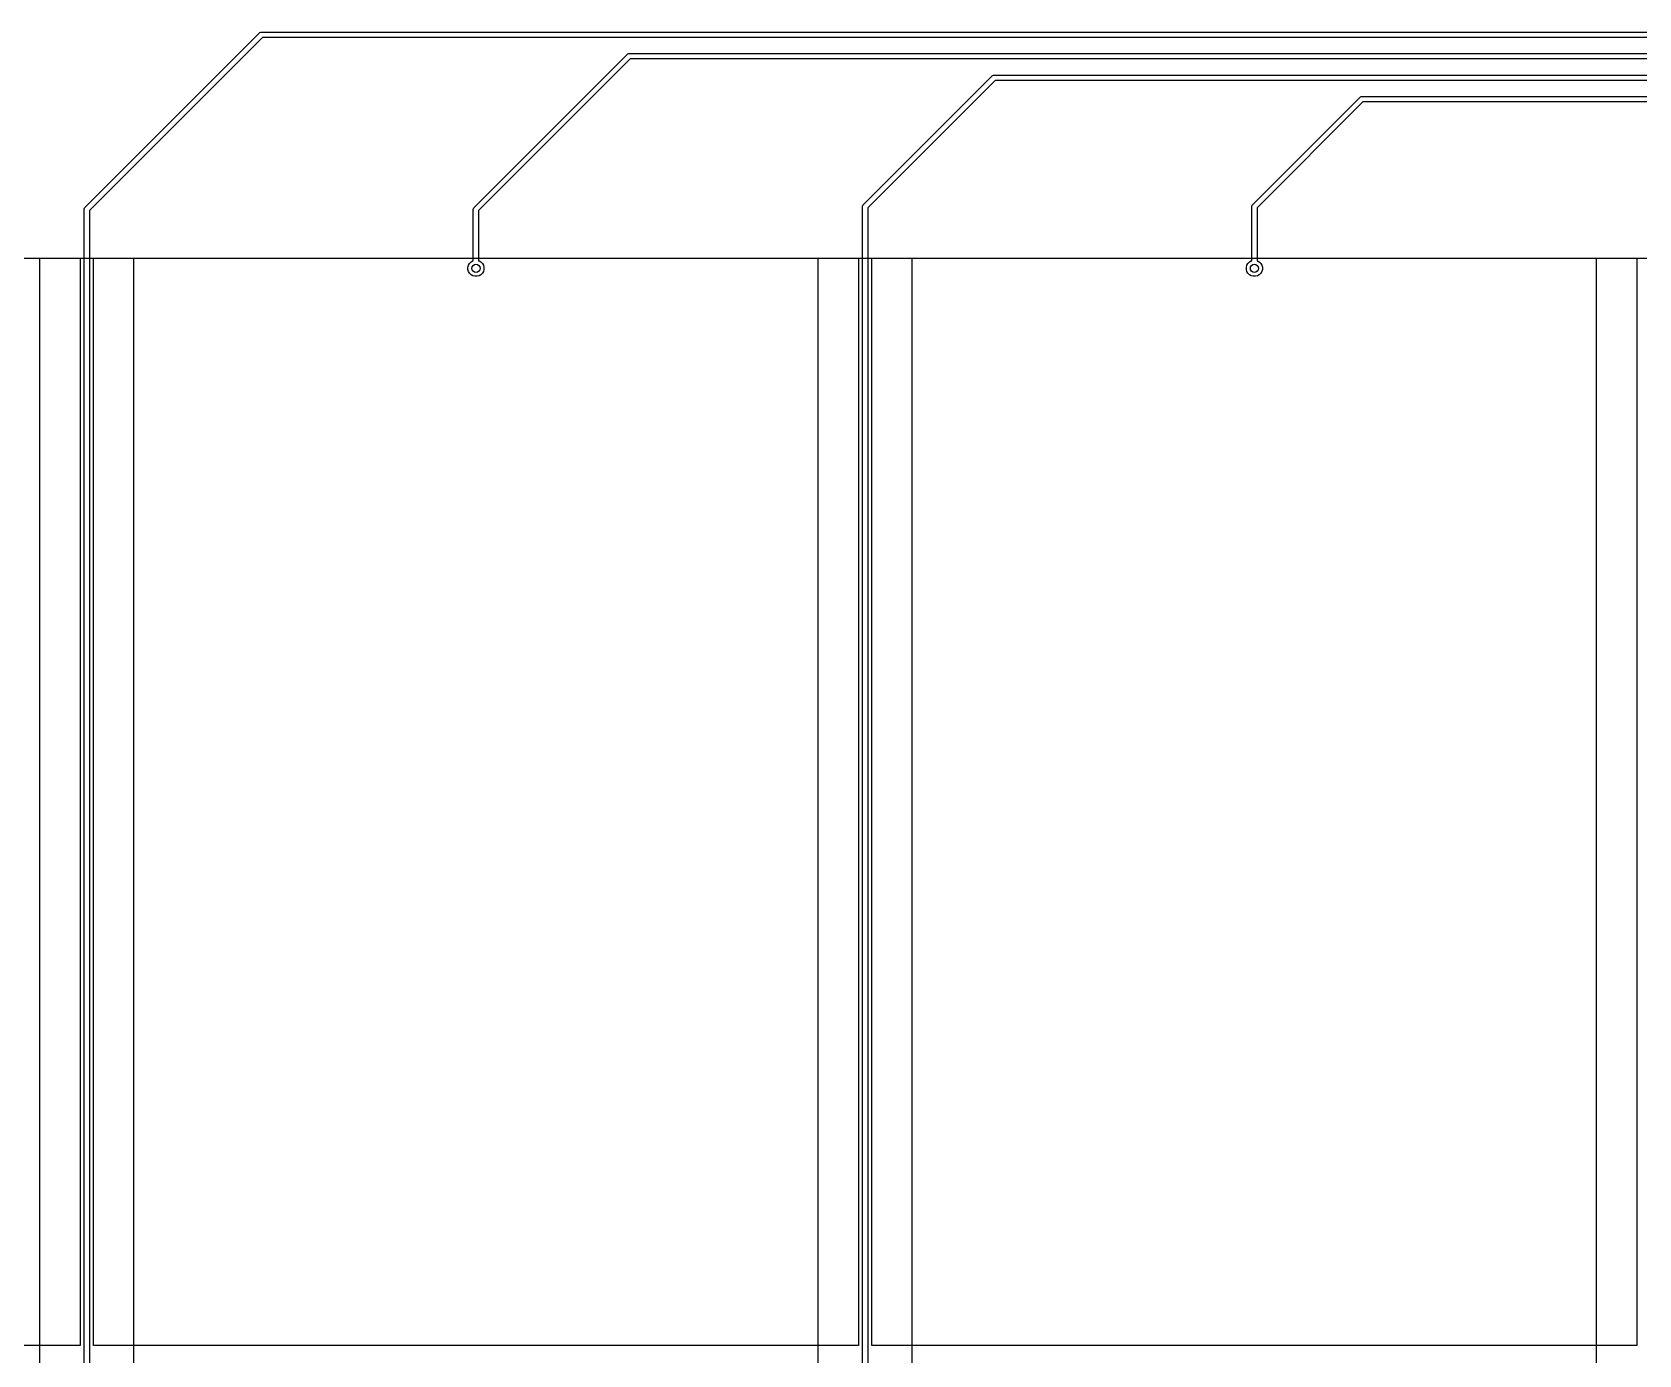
# Model space of a CAD drawing. Header units: millimetres. Extents: x 45 to 545, y -265 to -129.
# Drawn here: x 293 to 352.8, y -205 to -155.7 of the extents above; entities that cross this region are included whole.
import ezdxf

# ---------------------------------------------------------------- set-up
doc = ezdxf.new("R2010")
doc.units = ezdxf.units.MM
for name, color, linetype, true_color in [('B.Cu', 151, 'CONTINUOUS', 0x6fccdb), ('F.Cu', 241, 'CONTINUOUS', 0xe27299), ('User.4', 31, 'CONTINUOUS', 0xd8c852)]:
    doc.layers.add(name, color=color, linetype=linetype, true_color=true_color)

msp = doc.modelspace()

# ---------------------------------------------------------------- linework, layer by layer
at = {"layer": 'B.Cu', "linetype": 'CONTINUOUS'}
for p, q in [((294.929289, -162.229289), (301.429289, -155.729289)), ((301.541422, -155.9), (295.1, -162.341422)), ((301.429289, -155.729289), (301.444443, -155.716853)), ((301.444443, -155.716853), (301.480491, -155.701921)), ((301.480491, -155.701921), (301.5, -155.7)), ((301.5, -155.7), (382.808578, -155.7)), ((382.85, -155.9), (301.541422, -155.9)), ((309.429289, -162.229289), (315.129289, -156.52929)), ((315.241421, -156.7), (309.6, -162.341421)), ((315.129289, -156.52929), (315.144442, -156.516853)), ((315.144442, -156.516853), (315.155, -156.512479)), ((315.155, -156.512479), (315.180491, -156.501921)), ((315.180491, -156.501921), (315.2, -156.5)), ((315.2, -156.5), (383.733578, -156.5)), ((383.775, -156.7), (315.241421, -156.7)), ((323.929289, -162.129289), (328.729289, -157.329289)), ((328.729289, -157.329289), (328.744443, -157.316853)), ((328.744443, -157.316853), (328.780491, -157.301921)), ((328.780491, -157.301921), (328.8, -157.3)), ((328.8, -157.3), (384.658578, -157.3)), ((328.841422, -157.5), (324.1, -162.241422)), ((384.7, -157.5), (328.841422, -157.5)), ((338.429289, -162.129289), (342.429289, -158.129289)), ((342.541422, -158.3), (338.6, -162.241422)), ((342.429289, -158.129289), (342.444442, -158.116853)), ((342.444442, -158.116853), (342.455, -158.112479)), ((342.455, -158.112479), (342.480491, -158.101921)), ((342.480491, -158.101921), (342.5, -158.1)), ((342.5, -158.1), (385.508578, -158.1)), ((385.55, -158.3), (342.541422, -158.3)), ((323.9, -162.2), (323.901921, -162.180491)), ((323.9, -205.375), (323.9, -162.2)), ((323.901921, -162.180491), (323.916853, -162.144443)), ((323.916853, -162.144443), (323.916854, -162.144442)), ((323.916854, -162.144442), (323.929289, -162.129289)), ((338.4, -162.2), (338.401921, -162.180491)), ((338.4, -164.218869), (338.4, -162.2)), ((338.401921, -162.180491), (338.416853, -162.144443)), ((338.416853, -162.144443), (338.416854, -162.144442)), ((338.416854, -162.144442), (338.429289, -162.129289)), ((294.9, -162.3), (294.901921, -162.280491)), ((294.9, -205.375), (294.9, -162.3)), ((294.901921, -162.280491), (294.916853, -162.244443)), ((294.916853, -162.244443), (294.916854, -162.244442)), ((294.916854, -162.244442), (294.929289, -162.229289)), ((295.1, -162.341422), (295.1, -205.333578)), ((309.4, -162.3), (309.401921, -162.280491)), ((309.4, -164.218869), (309.4, -162.3)), ((309.401921, -162.280491), (309.416853, -162.244443)), ((309.416853, -162.244443), (309.416854, -162.244442)), ((309.416854, -162.244442), (309.429289, -162.229289)), ((309.6, -162.341421), (309.6, -164.218869)), ((324.1, -162.241422), (324.1, -205.333578)), ((338.6, -162.241422), (338.6, -164.218869)), ((309.202567, -164.460842), (309.222836, -164.385195)), ((309.202567, -164.539158), (309.202567, -164.460842)), ((309.222836, -164.614805), (309.202567, -164.539158)), ((309.222836, -164.385195), (309.261994, -164.317372)), ((309.261994, -164.682628), (309.222836, -164.614805)), ((309.261994, -164.317372), (309.317372, -164.261994)), ((309.317372, -164.261994), (309.385195, -164.222836)), ((309.385195, -164.222836), (309.4, -164.218869)), ((309.6, -164.218869), (309.614805, -164.222836)), ((309.614805, -164.222836), (309.682628, -164.261994)), ((309.682628, -164.261994), (309.738006, -164.317372)), ((309.738006, -164.317372), (309.777164, -164.385195)), ((309.777164, -164.614805), (309.738006, -164.682628)), ((309.777164, -164.385195), (309.797433, -164.460842)), ((309.797433, -164.539158), (309.777164, -164.614805)), ((309.797433, -164.460842), (309.797433, -164.539158)), ((338.202567, -164.460842), (338.222836, -164.385195)), ((338.202567, -164.539158), (338.202567, -164.460842)), ((338.222836, -164.614805), (338.202567, -164.539158)), ((338.222836, -164.385195), (338.261994, -164.317372)), ((338.261994, -164.682628), (338.222836, -164.614805)), ((338.261994, -164.317372), (338.317372, -164.261994)), ((338.317372, -164.261994), (338.385195, -164.222836)), ((338.385195, -164.222836), (338.4, -164.218869)), ((338.6, -164.218869), (338.614805, -164.222836)), ((338.614805, -164.222836), (338.682628, -164.261994)), ((338.682628, -164.261994), (338.738006, -164.317372)), ((338.738006, -164.317372), (338.777164, -164.385195)), ((338.777164, -164.614805), (338.738006, -164.682628)), ((338.777164, -164.385195), (338.797433, -164.460842)), ((338.797433, -164.539158), (338.777164, -164.614805)), ((338.797433, -164.460842), (338.797433, -164.539158)), ((309.317372, -164.738006), (309.261994, -164.682628)), ((309.385195, -164.777164), (309.317372, -164.738006)), ((309.460842, -164.797433), (309.385195, -164.777164)), ((309.539158, -164.797433), (309.460842, -164.797433)), ((309.614805, -164.777164), (309.539158, -164.797433)), ((309.682628, -164.738006), (309.614805, -164.777164)), ((309.738006, -164.682628), (309.682628, -164.738006)), ((338.317372, -164.738006), (338.261994, -164.682628)), ((338.385195, -164.777164), (338.317372, -164.738006)), ((338.460842, -164.797433), (338.385195, -164.777164)), ((338.539158, -164.797433), (338.460842, -164.797433)), ((338.614805, -164.777164), (338.539158, -164.797433)), ((338.682628, -164.738006), (338.614805, -164.777164)), ((338.738006, -164.682628), (338.682628, -164.738006))]:
    msp.add_line(p, q, dxfattribs=at)
at = {"layer": 'B.Cu'}
for centre in [(309.5, -164.5), (338.5, -164.5)]:
    msp.add_circle(centre, 0.15, dxfattribs=at)
at = {"layer": 'F.Cu', "linetype": 'CONTINUOUS'}
for p, q in [((266.25, -164.125), (294.75, -164.125)), ((294.75, -164.125), (294.75, -204.625)), ((295.25, -204.625), (295.25, -164.125)), ((295.25, -164.125), (323.75, -164.125)), ((323.75, -164.125), (323.75, -204.625)), ((324.25, -204.625), (324.25, -164.125)), ((324.25, -164.125), (352.75, -164.125)), ((352.75, -164.125), (352.75, -204.625)), ((294.75, -204.625), (266.25, -204.625)), ((323.75, -204.625), (295.25, -204.625)), ((352.75, -204.625), (324.25, -204.625))]:
    msp.add_line(p, q, dxfattribs=at)
at = {"layer": 'F.Cu'}
for centre in [(309.5, -164.5), (338.5, -164.5)]:
    msp.add_circle(centre, 0.15, dxfattribs=at)
at = {"layer": 'User.4', "linetype": 'CONTINUOUS'}
for p, q in [((267.75, -164.125), (293.25, -164.125)), ((293.25, -246.125), (293.25, -164.125)), ((293.25, -164.125), (296.75, -164.125)), ((296.75, -164.125), (322.25, -164.125)), ((296.75, -246.125), (296.75, -164.125)), ((322.25, -246.125), (322.25, -164.125)), ((322.25, -164.125), (325.75, -164.125)), ((325.75, -164.125), (351.25, -164.125)), ((325.75, -246.125), (325.75, -164.125)), ((351.25, -246.125), (351.25, -164.125)), ((351.25, -164.125), (354.75, -164.125))]:
    msp.add_line(p, q, dxfattribs=at)

doc.saveas('drawing.dxf')
